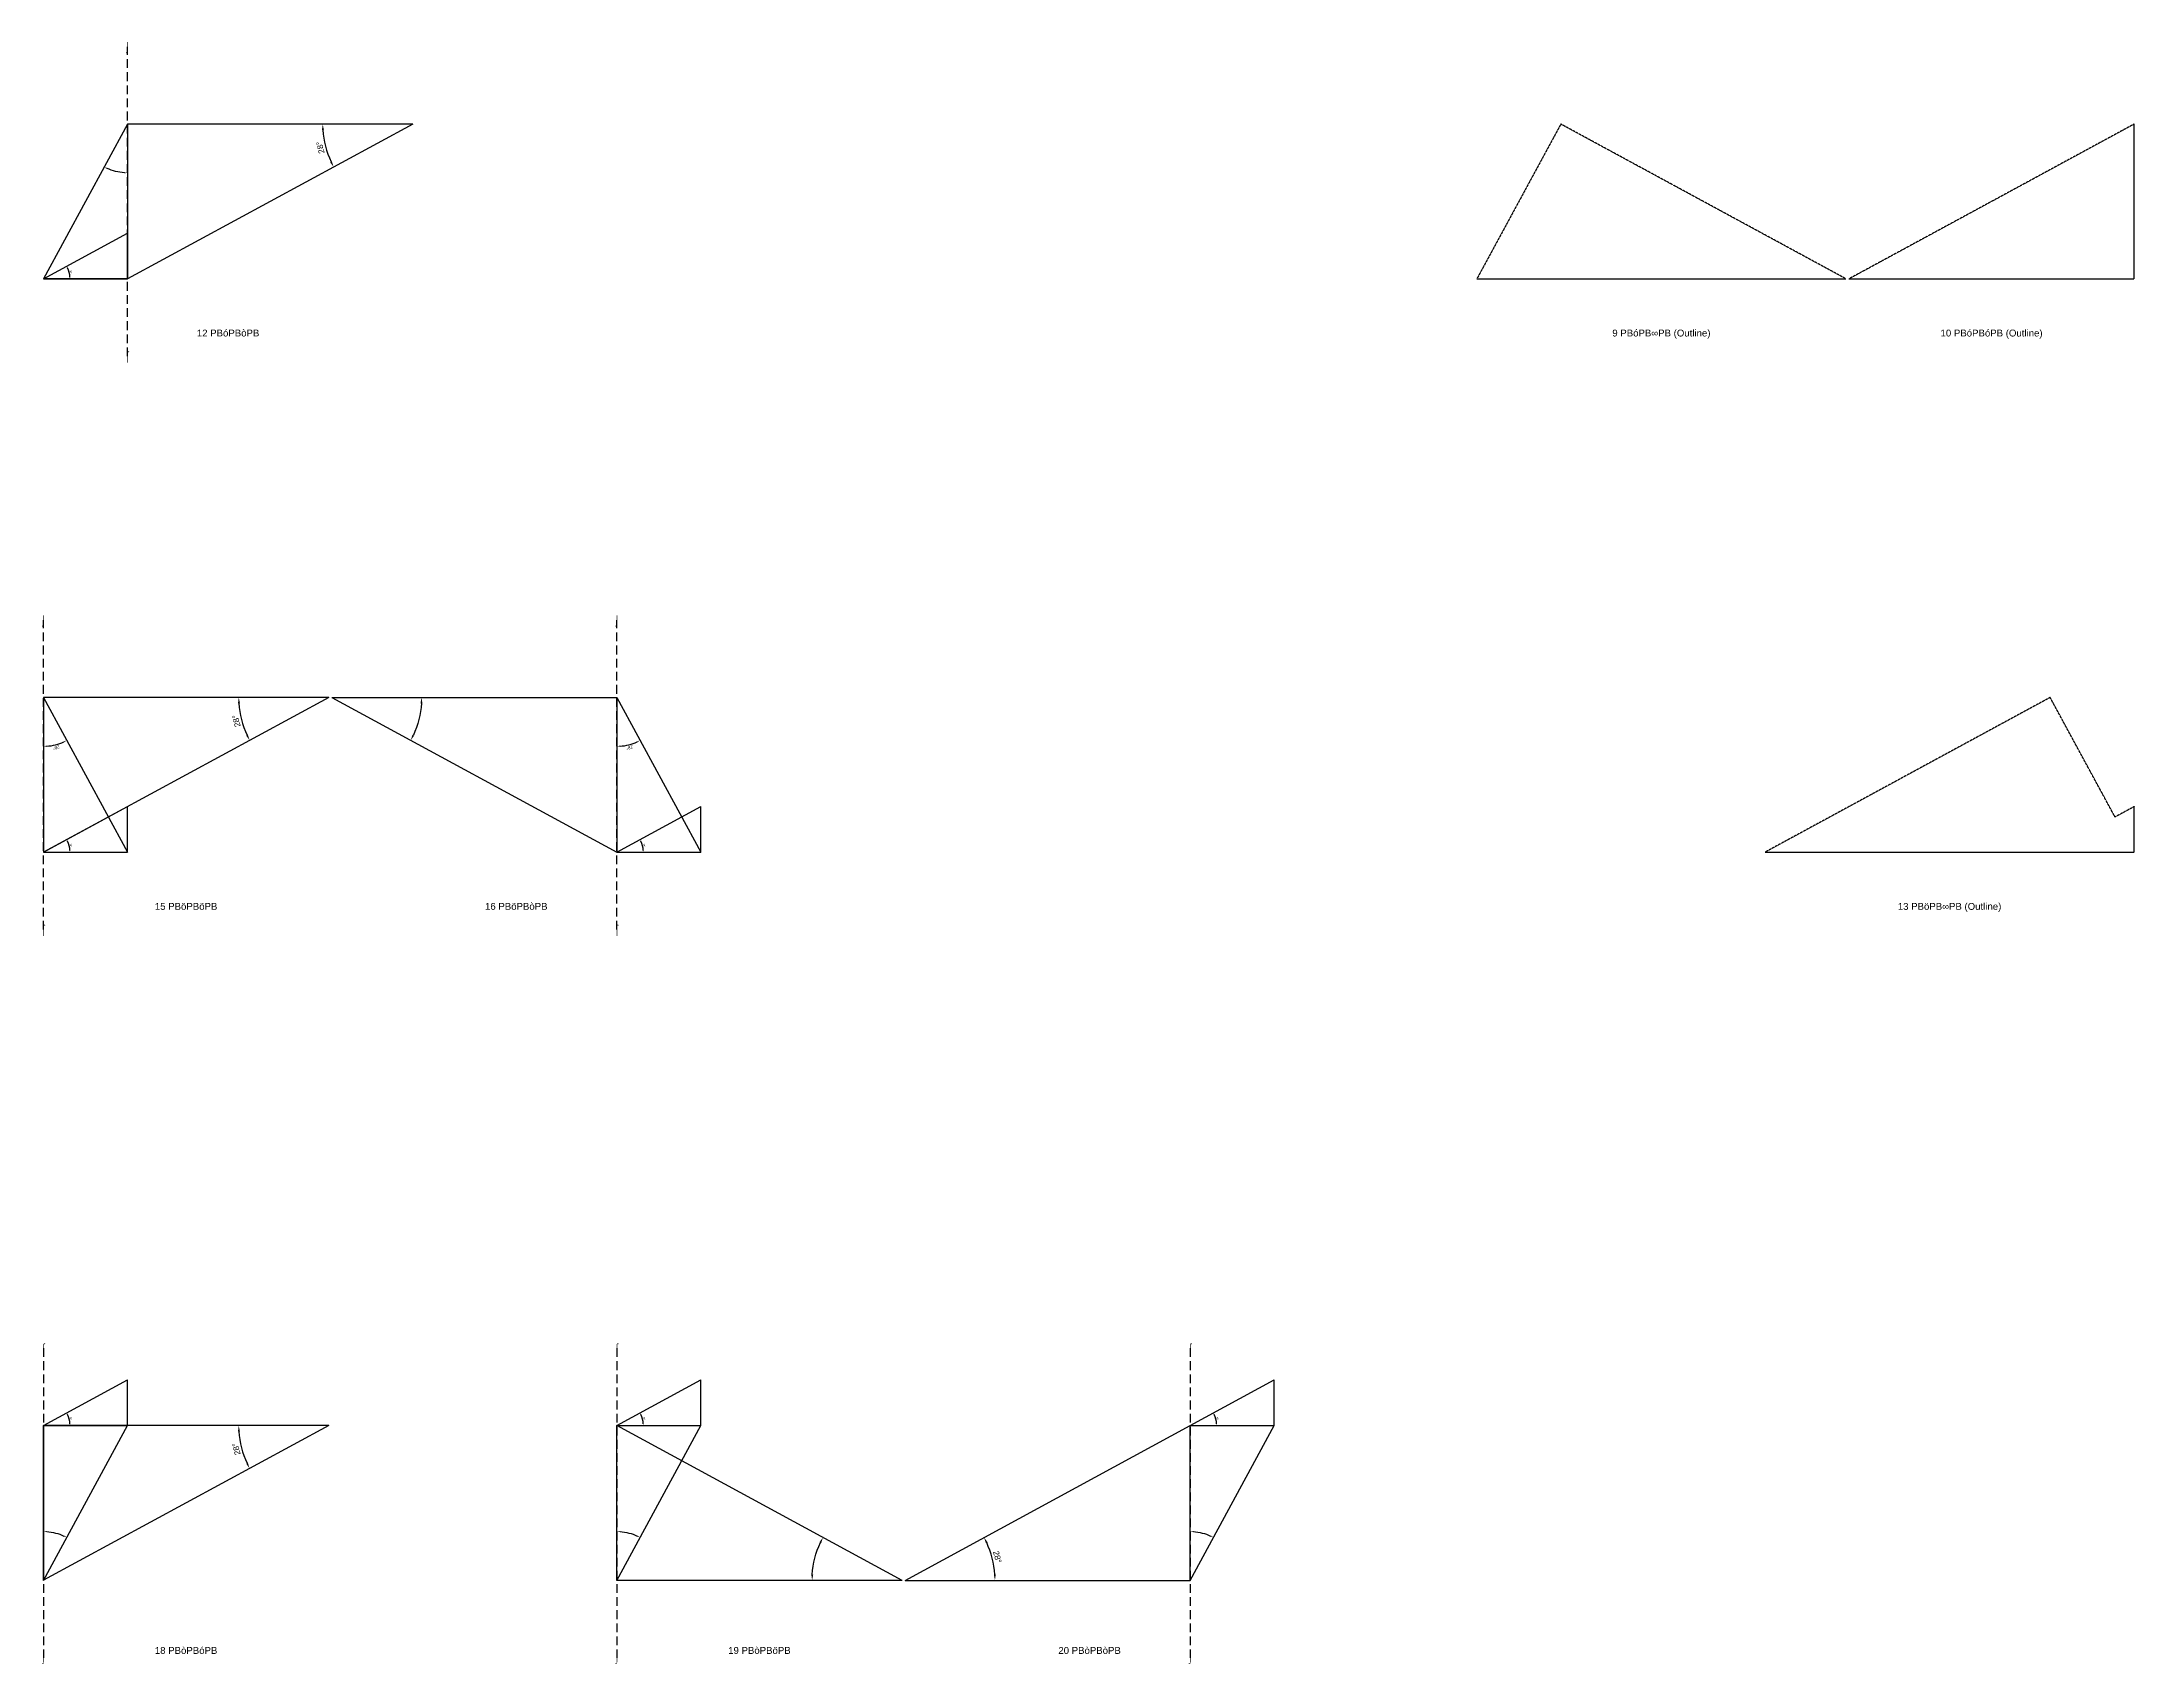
# Model space of a CAD drawing. Header units: millimetres. Extents: x 1423577 to 4401751, y -454579 to 121312.
# Drawn here: x 3764241 to 4068387, y -420039 to -184223 of the extents above; entities that cross this region are included whole.
import ezdxf
from ezdxf.enums import TextEntityAlignment as Align

# ---------------------------------------------------------------- set-up
doc = ezdxf.new("R2010")
doc.units = ezdxf.units.MM
doc.header["$PDMODE"] = 35
doc.linetypes.add('DASHED', pattern=[19.05, 12.7, -6.35])
for name, color, linetype in [('BASE', 170, 'Continuous'), ('HYPOTENUSE', 20, 'Continuous'), ('PERPENDICULAR', 90, 'Continuous')]:
    doc.layers.add(name, color=color, linetype=linetype)
doc.styles.add('Arial', font='arial_0.ttf')
doc.dimstyles.new('ISO-25', dxfattribs={"dimtxt": 250, "dimasz": 100, "dimexe": 1.25, "dimexo": 0.625, "dimgap": 100, "dimtad": 1, "dimdec": 0, "dimtxsty": 'Arial', "dimcen": 2.5, "dimadec": 0, "dimazin": 0, "dimtfac": 1, "dimtdec": 0, "dimtmove": 0, "dimatfit": 3, "dimfxl": 1, "dimarcsym": 0})

# ---------------------------------------------------------------- blocks, each defined once
blk = doc.blocks.new('*D2')
at = {"color": 0, "lineweight": -2, "transparency": 16777216}
blk.add_arc((0, 0), 3850, 3.72107, 24.76727, dxfattribs=at)
at = {"color": 0, "transparency": 16777216}
for points in [[(3459, 1594), (3533, 1632), (3384, 1836)], [(3884, 251), (3800, 249), (3850, 0)]]:
    blk.add_solid(points, dxfattribs=at)
at = {"layer": 'Defpoints', "color": 0, "transparency": 16777216}
for p in [(12208, 6625), (0, 0), (0, 0), (3797, 635), (12208, 0)]:
    blk.add_point(p, dxfattribs=at)
at = {"color": 0, "transparency": 16777216, "insert": (3952, 1003), "char_height": 250, "attachment_point": 5, "rotation": 284.24417, "style": 'Arial'}
blk.add_mtext('28°', dxfattribs=at)
blk = doc.blocks.new('GTN')
at = {"layer": 'BASE'}
blk.add_line((0, 0), (12208.3, 0), dxfattribs=at)
at = {"layer": 'HYPOTENUSE'}
blk.add_line((0, 0), (12208.3, 6625.3), dxfattribs=at)
at = {"layer": 'PERPENDICULAR'}
blk.add_line((12208.3, 0), (12208.3, 6625.3), dxfattribs=at)
at = {"color": 6}
dim = blk.add_angular_dim_2l(base=(3797.3, 635.2), line1=((0, 0), (12208.3, 0)), line2=((0, 0), (12208.3, 6625.3)), dimstyle='ISO-25', override={"dimasz": 250}, dxfattribs=at)
dim.commit()
dim.dimension.update_dxf_attribs({"geometry": '*D2', "text_midpoint": (3952.4, 1003.3)})

msp = doc.modelspace()

# ---------------------------------------------------------------- linework, layer by layer
at = {"linetype": 'DASHED', "ltscale": 100}
for p, q in [((3776693, -229926), (3776693, -184934)), ((3764484, -313267), (3764484, -268275)), ((3847826, -313267), (3847826, -268275)), ((3764484, -374112), (3764484, -419104)), ((3847826, -374112), (3847826, -419104)), ((3931167, -374112), (3931167, -419104))]:
    msp.add_line(p, q, dxfattribs=at)
at = {"linetype": 'DASHED'}
for points in [[(3985046, -196182), (3972837, -218678), (4026498, -218678)], [(4026934, -218678), (4068387, -218678), (4068387, -196182)], [(4068387, -302019), (4068387, -295394), (4065609, -296901), (4056178, -279523), (4014726, -302019)]]:
    msp.add_lwpolyline(points, close=True, dxfattribs=at)

# ---------------------------------------------------------------- block references
at = {"linetype": 'DASHED', "ltscale": 100}
for p, xscale, yscale, zscale, rotation in [((3776693, -196182), -1.842665596556042, 1.842665596556042, 1.842665596556042, 90), ((3818145, -196182), 3.395416500731244, 3.395416500731244, 3.395416500731244, 180), ((3764484, -279523), 1.842665596556042, 1.842665596556042, 1.842665596556042, 270), ((3805937, -279523), 3.39541650073124, 3.39541650073124, 3.39541650073124, 180), ((3806373, -279523), -3.39541650073124, 3.39541650073124, 3.39541650073124, 180), ((3847826, -279523), 1.842665596556042, 1.842665596556042, 1.842665596556042, 270), ((3764484, -407856), -1.842665596556042, 1.842665596556042, 1.842665596556042, 270), ((3805937, -385360), 3.39541650073124, 3.39541650073124, 3.39541650073124, 180), ((3847826, -407856), -1.842665596556042, 1.842665596556042, 1.842665596556042, 270), ((3931167, -407856), -1.842665596556042, 1.842665596556042, 1.842665596556042, 270)]:
    msp.add_blockref('GTN', p, dxfattribs=dict(at, xscale=xscale, yscale=yscale, zscale=zscale, rotation=rotation))
for p in [(3764484, -218678), (3764484, -302019), (3847826, -302019), (3764484, -385360), (3847826, -385360), (3931167, -385360)]:
    msp.add_blockref('GTN', p)
at = {"linetype": 'DASHED', "ltscale": 100, "yscale": 3.39541650073124, "zscale": 3.39541650073124}
for p, xscale in [((3889278, -407856), -3.39541650073124), ((3889714, -407856), 3.39541650073124)]:
    msp.add_blockref('GTN', p, dxfattribs=dict(at, xscale=xscale))

# ---------------------------------------------------------------- texts
at = {"linetype": 'DASHED', "ltscale": 100, "style": 'Arial'}
for s, p in [('⌡', (3776693, -184934)), ('12 PBóPBòPB', (3791315, -226551)), ('9 PBóPB∞PB (Outline)', (3999667, -226551)), ('10 PBóPBóPB (Outline)', (4047661, -226551)), ('⌠', (3776693, -229926)), ('⌡', (3764484, -268275)), ('⌡', (3847826, -268275)), ('15 PBöPBöPB', (3785211, -309892)), ('16 PBöPBòPB', (3833204, -309892)), ('13 PBöPB∞PB (Outline)', (4041556, -309892)), ('⌠', (3764484, -313267)), ('⌠', (3847826, -313267)), ('⌠', (3764484, -374112)), ('⌠', (3847826, -374112)), ('⌠', (3931167, -374112)), ('⌡', (3764484, -419104)), ('18 PBòPBóPB', (3785211, -418048)), ('⌡', (3847826, -419104)), ('19 PBòPBöPB', (3868552, -418048)), ('20 PBòPBòPB', (3916545, -418048)), ('⌡', (3931167, -419104))]:
    msp.add_text(s, height=1000, dxfattribs=at).set_placement(p, align=Align.MIDDLE_CENTER)

doc.saveas('drawing.dxf')
